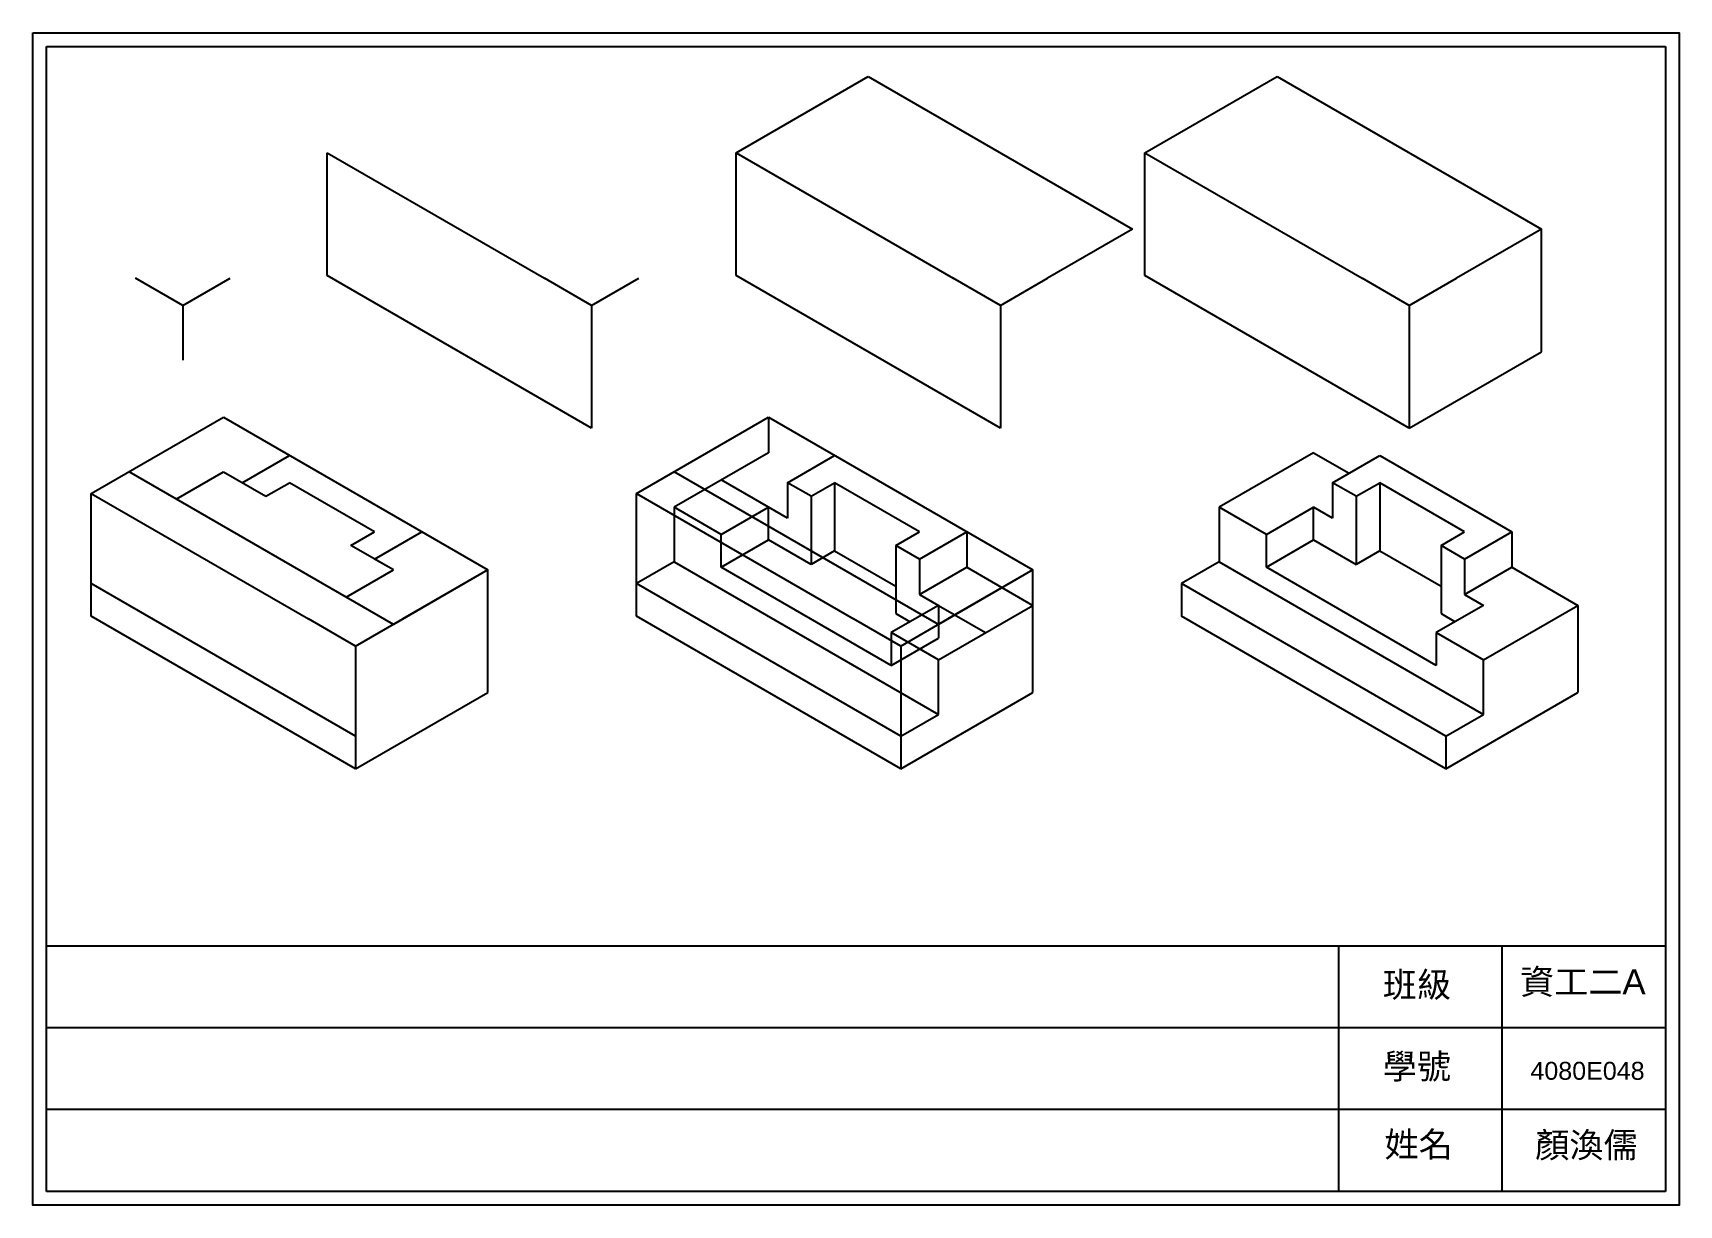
# Model space of a CAD drawing. Header units: millimetres. Extents: x 2386 to 2990, y 1602 to 2032.
import ezdxf

# ---------------------------------------------------------------- set-up
doc = ezdxf.new("R2010")
doc.units = ezdxf.units.MM
doc.styles.get("Standard").update_dxf_attribs({"font": 'arial.ttf'})

msp = doc.modelspace()

# ---------------------------------------------------------------- linework, layer by layer
for p, q in [((2391.4, 2027.05), (2985.4, 2027.05)), ((2391.4, 1607.05), (2391.4, 2027.05)), ((2985.4, 2027.05), (2985.4, 1607.05)), ((2644.4, 1988.05), (2692.9, 2016.05)), ((2692.9, 2016.05), (2789.9, 1960.05)), ((2794.4, 1988.05), (2842.9, 2016.05)), ((2842.9, 2016.05), (2939.9, 1960.05)), ((2494.4, 1943.05), (2494.4, 1988.05)), ((2494.4, 1988.05), (2574.08, 1942.05)), ((2644.4, 1943.05), (2644.4, 1988.05)), ((2644.4, 1988.05), (2724.08, 1942.05)), ((2794.4, 1943.05), (2794.4, 1988.05)), ((2794.4, 1988.05), (2874.08, 1942.05)), ((2789.9, 1960.05), (2758.72, 1942.05)), ((2939.9, 1960.05), (2908.72, 1942.05)), ((2939.9, 1915.05), (2939.9, 1960.05)), ((2591.4, 1887.05), (2494.4, 1943.05)), ((2741.4, 1887.05), (2644.4, 1943.05)), ((2891.4, 1887.05), (2794.4, 1943.05)), ((2891.4, 1887.05), (2939.9, 1915.05)), ((2591.4, 1912.05), (2591.4, 1887.05)), ((2741.4, 1912.05), (2741.4, 1887.05)), ((2891.4, 1912.05), (2891.4, 1887.05)), ((2407.8, 1863.05), (2456.3, 1891.05)), ((2456.3, 1891.05), (2553.29, 1835.05)), ((2607.8, 1863.05), (2656.3, 1891.05)), ((2656.3, 1891.05), (2753.29, 1835.05)), ((2656.3, 1891.05), (2656.3, 1878.05)), ((2463.23, 1867.05), (2480.55, 1877.05)), ((2656.3, 1878.05), (2621.66, 1858.05)), ((2663.23, 1867.05), (2680.55, 1877.05)), ((2856.3, 1878.05), (2821.66, 1858.05)), ((2856.3, 1878.05), (2869.29, 1870.55)), ((2863.23, 1867.05), (2880.55, 1877.05)), ((2880.55, 1877.05), (2929.04, 1849.05)), ((2518.65, 1815.05), (2421.66, 1871.05)), ((2438.98, 1861.05), (2456.3, 1871.05)), ((2456.3, 1871.05), (2471.89, 1862.05)), ((2471.89, 1862.05), (2480.55, 1867.05)), ((2511.72, 1849.05), (2480.55, 1867.05)), ((2718.65, 1815.05), (2621.66, 1871.05)), ((2656.3, 1858.05), (2638.98, 1868.05)), ((2663.23, 1867.05), (2663.23, 1854.05)), ((2671.89, 1862.05), (2663.23, 1867.05)), ((2671.89, 1862.05), (2680.55, 1867.05)), ((2711.72, 1849.05), (2680.55, 1867.05)), ((2680.55, 1867.05), (2680.55, 1842.05)), ((2863.23, 1867.05), (2863.23, 1854.05)), ((2871.89, 1862.05), (2863.23, 1867.05)), ((2871.89, 1862.05), (2880.55, 1867.05)), ((2911.72, 1849.05), (2880.55, 1867.05)), ((2880.55, 1867.05), (2880.55, 1842.05)), ((2407.8, 1818.05), (2407.8, 1863.05)), ((2407.8, 1863.05), (2487.47, 1817.05)), ((2607.8, 1818.05), (2607.8, 1863.05)), ((2607.8, 1863.05), (2687.47, 1817.05)), ((2671.89, 1862.05), (2671.89, 1837.05)), ((2871.89, 1862.05), (2871.89, 1837.05)), ((2621.66, 1858.05), (2621.66, 1838.05)), ((2638.98, 1848.05), (2621.66, 1858.05)), ((2638.98, 1848.05), (2656.3, 1858.05)), ((2663.23, 1854.05), (2656.3, 1858.05)), ((2656.3, 1846.05), (2656.3, 1858.05)), ((2821.66, 1858.05), (2821.66, 1838.05)), ((2838.98, 1848.05), (2821.66, 1858.05)), ((2838.98, 1848.05), (2856.3, 1858.05)), ((2863.23, 1854.05), (2856.3, 1858.05)), ((2856.3, 1846.05), (2856.3, 1858.05)), ((2503.06, 1844.05), (2511.72, 1849.05)), ((2511.72, 1839.05), (2529.04, 1849.05)), ((2703.06, 1844.05), (2711.72, 1849.05)), ((2711.72, 1839.05), (2729.04, 1849.05)), ((2729.04, 1849.05), (2729.04, 1836.05)), ((2903.06, 1844.05), (2911.72, 1849.05)), ((2911.72, 1839.05), (2929.04, 1849.05)), ((2929.04, 1849.05), (2929.04, 1836.05)), ((2518.65, 1835.05), (2503.06, 1844.05)), ((2638.98, 1836.05), (2638.98, 1848.05)), ((2638.98, 1836.05), (2656.3, 1846.05)), ((2671.89, 1837.05), (2656.3, 1846.05)), ((2703.06, 1844.05), (2703.06, 1819.05)), ((2711.72, 1839.05), (2703.06, 1844.05)), ((2838.98, 1836.05), (2838.98, 1848.05)), ((2838.98, 1836.05), (2856.3, 1846.05)), ((2856.3, 1846.05), (2871.89, 1837.05)), ((2903.06, 1844.05), (2903.06, 1819.05)), ((2911.72, 1839.05), (2903.06, 1844.05)), ((2518.65, 1835.05), (2511.72, 1839.05)), ((2621.66, 1838.05), (2607.8, 1830.05)), ((2621.66, 1838.05), (2718.65, 1782.05)), ((2680.55, 1842.05), (2671.89, 1837.05)), ((2680.55, 1842.05), (2703.06, 1829.05)), ((2711.72, 1839.05), (2711.72, 1826.05)), ((2821.66, 1838.05), (2807.8, 1830.05)), ((2821.66, 1838.05), (2918.65, 1782.05)), ((2880.55, 1842.05), (2871.89, 1837.05)), ((2880.55, 1842.05), (2903.06, 1829.05)), ((2911.72, 1839.05), (2911.72, 1826.05)), ((2501.33, 1825.05), (2518.65, 1835.05)), ((2553.29, 1835.05), (2518.65, 1815.05)), ((2553.29, 1835.05), (2522.12, 1817.05)), ((2553.29, 1790.05), (2553.29, 1835.05)), ((2701.33, 1800.05), (2638.98, 1836.05)), ((2711.72, 1826.05), (2729.04, 1836.05)), ((2753.29, 1835.05), (2718.65, 1815.05)), ((2753.29, 1835.05), (2722.12, 1817.05)), ((2729.04, 1836.05), (2753.29, 1822.05)), ((2753.29, 1790.05), (2753.29, 1835.05)), ((2901.33, 1800.05), (2838.98, 1836.05)), ((2911.72, 1826.05), (2929.04, 1836.05)), ((2929.04, 1836.05), (2953.29, 1822.05)), ((2504.8, 1774.05), (2407.8, 1830.05)), ((2704.8, 1774.05), (2607.8, 1830.05)), ((2711.72, 1826.05), (2718.65, 1822.05)), ((2904.8, 1774.05), (2807.8, 1830.05)), ((2807.8, 1830.05), (2807.8, 1818.05)), ((2911.72, 1826.05), (2918.65, 1822.05)), ((2504.8, 1762.05), (2407.8, 1818.05)), ((2704.8, 1762.05), (2607.8, 1818.05)), ((2718.65, 1822.05), (2701.33, 1812.05)), ((2703.06, 1819.05), (2708.26, 1816.05)), ((2718.65, 1802.05), (2753.29, 1822.05)), ((2718.65, 1822.05), (2718.65, 1810.05)), ((2718.65, 1822.05), (2735.97, 1812.05)), ((2904.8, 1762.05), (2807.8, 1818.05)), ((2918.65, 1822.05), (2901.33, 1812.05)), ((2903.06, 1819.05), (2908.26, 1816.05)), ((2918.65, 1802.05), (2953.29, 1822.05)), ((2953.29, 1822.05), (2953.29, 1790.05)), ((2701.33, 1812.05), (2701.33, 1800.05)), ((2718.65, 1802.05), (2701.33, 1812.05)), ((2901.33, 1812.05), (2901.33, 1800.05)), ((2901.33, 1812.05), (2918.65, 1802.05)), ((2701.33, 1800.05), (2718.65, 1810.05)), ((2718.65, 1782.05), (2718.65, 1802.05)), ((2918.65, 1782.05), (2918.65, 1802.05)), ((2504.8, 1762.05), (2553.29, 1790.05)), ((2704.8, 1762.05), (2753.29, 1790.05)), ((2904.8, 1762.05), (2953.29, 1790.05)), ((2504.8, 1787.05), (2504.8, 1762.05)), ((2704.8, 1787.05), (2704.8, 1762.05)), ((2704.8, 1774.05), (2718.65, 1782.05)), ((2904.8, 1774.05), (2918.65, 1782.05)), ((2904.8, 1774.05), (2904.8, 1762.05)), ((2985.4, 1697.05), (2391.4, 1697.05)), ((2865.4, 1697.05), (2865.4, 1607.05)), ((2925.4, 1697.05), (2925.4, 1607.05)), ((2985.4, 1667.05), (2391.4, 1667.05)), ((2985.4, 1637.05), (2391.4, 1637.05)), ((2985.4, 1607.05), (2391.4, 1607.05))]:
    msp.add_line(p, q)
at = {"color": 5}
for p, q in [((2441.4, 1932.05), (2424.08, 1942.05)), ((2441.4, 1932.05), (2458.72, 1942.05)), ((2591.4, 1932.05), (2574.08, 1942.05)), ((2591.4, 1932.05), (2608.72, 1942.05)), ((2741.4, 1932.05), (2724.08, 1942.05)), ((2741.4, 1932.05), (2758.72, 1942.05)), ((2891.4, 1932.05), (2874.08, 1942.05)), ((2891.4, 1932.05), (2908.72, 1942.05)), ((2441.4, 1932.05), (2441.4, 1912.05)), ((2591.4, 1932.05), (2591.4, 1912.05)), ((2741.4, 1932.05), (2741.4, 1912.05)), ((2891.4, 1932.05), (2891.4, 1912.05)), ((2504.8, 1807.05), (2487.47, 1817.05)), ((2504.8, 1807.05), (2522.12, 1817.05)), ((2704.8, 1807.05), (2687.47, 1817.05)), ((2704.8, 1807.05), (2722.12, 1817.05)), ((2504.8, 1807.05), (2504.8, 1787.05)), ((2704.8, 1807.05), (2704.8, 1787.05))]:
    msp.add_line(p, q, dxfattribs=at)
msp.add_lwpolyline([(2386.4, 2032.05), (2990.4, 2032.05), (2990.4, 1602.05), (2386.4, 1602.05)], close=True)

# ---------------------------------------------------------------- texts
for s, height, p in [('班級', 9.178, (2881.68, 1678.3)), ('資工二A', 9.178, (2932.04, 1679.36)), ('學號', 9.178, (2881.68, 1648.33)), ('4080E048', 6.578, (2935.85, 1648.01)), ('姓名', 9.178, (2882.33, 1619.7)), ('顏渙儒', 9.178, (2937.63, 1619.48))]:
    msp.add_text(s, height=height).set_placement(p)

doc.saveas('drawing.dxf')
